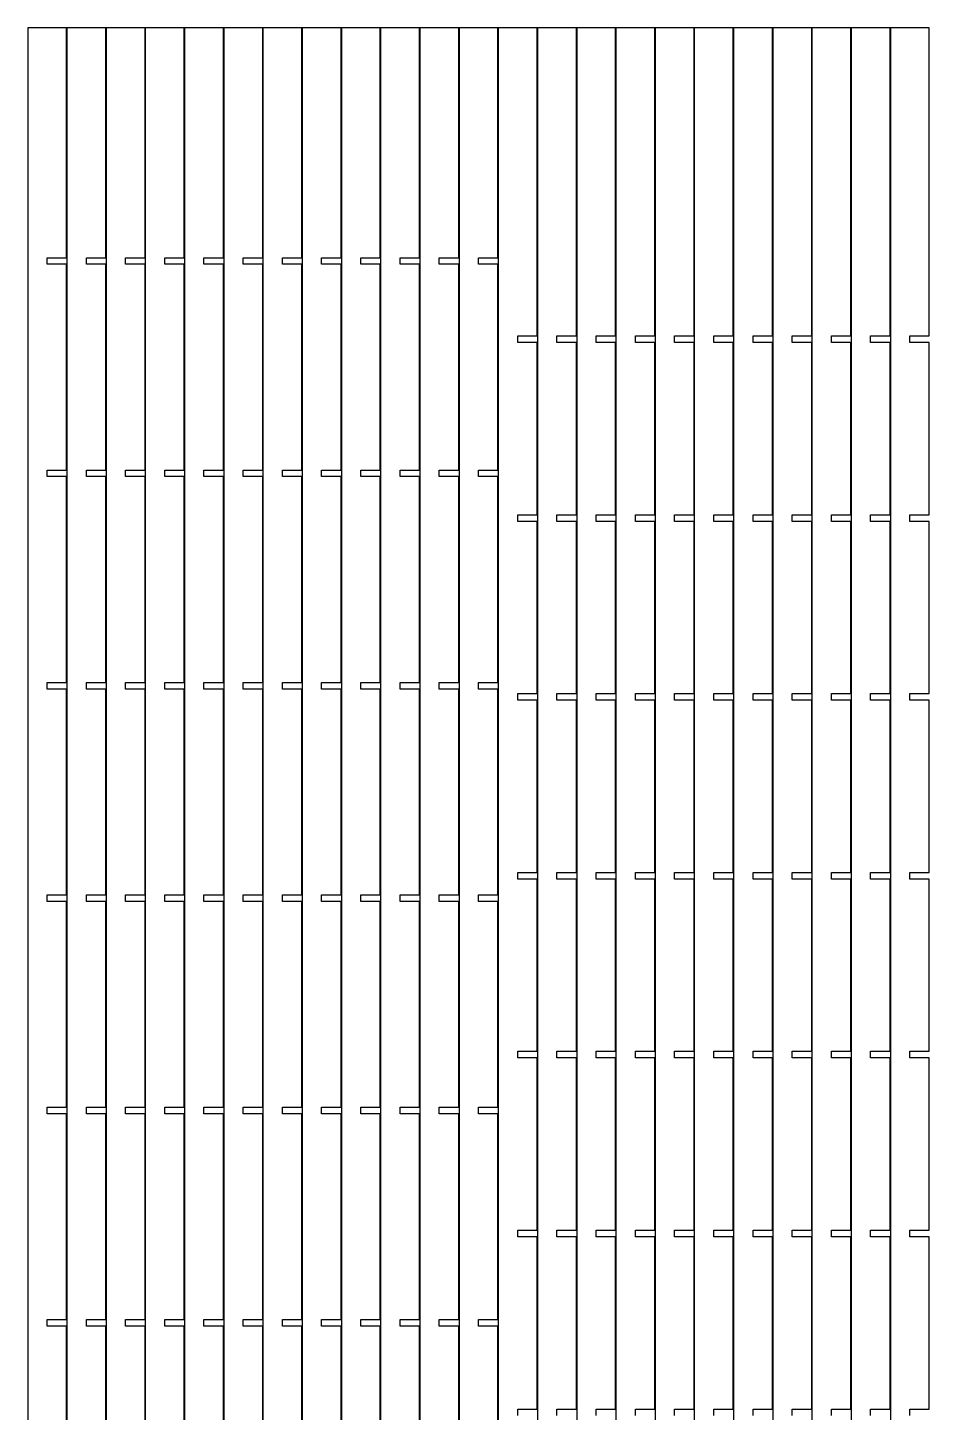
# Model space of a CAD drawing. Header units: millimetres. Extents: x 0 to 1221, y 0 to 920.
# Drawn here: x 920.1 to 1221.3, y 457.6 to 920 of the extents above; entities that cross this region are included whole.
import ezdxf

# ---------------------------------------------------------------- set-up
doc = ezdxf.new("R2010")
doc.units = ezdxf.units.MM

msp = doc.modelspace()

# ---------------------------------------------------------------- linework, layer by layer
at = {"color": 7, "linetype": 'Continuous', "lineweight": 25}
for p, q in [((933.1, 920), (920.1, 920)), ((920.1, 920), (920.1, 55)), ((933.1, 843.2), (933.1, 920)), ((946.2, 920), (933.2, 920)), ((933.2, 920), (933.2, 55)), ((946.2, 843.2), (946.2, 920)), ((959.3, 920), (946.3, 920)), ((946.3, 920), (946.3, 55)), ((959.3, 843.2), (959.3, 920)), ((972.4, 920), (959.4, 920)), ((959.4, 920), (959.4, 55)), ((972.4, 843.2), (972.4, 920)), ((985.5, 920), (972.5, 920)), ((972.5, 920), (972.5, 55)), ((985.5, 843.2), (985.5, 920)), ((998.6, 920), (985.6, 920)), ((985.6, 920), (985.6, 55)), ((998.6, 843.2), (998.6, 920)), ((1011.7, 920), (998.7, 920)), ((998.7, 920), (998.7, 55)), ((1011.7, 843.2), (1011.7, 920)), ((1024.8, 920), (1011.8, 920)), ((1011.8, 920), (1011.8, 55)), ((1024.8, 843.2), (1024.8, 920)), ((1037.9, 920), (1024.9, 920)), ((1024.9, 920), (1024.9, 55)), ((1037.9, 843.2), (1037.9, 920)), ((1051, 920), (1038, 920)), ((1038, 920), (1038, 55)), ((1051, 843.2), (1051, 920)), ((1064.1, 920), (1051.1, 920)), ((1051.1, 920), (1051.1, 55)), ((1064.1, 843.2), (1064.1, 920)), ((1077.2, 920), (1064.2, 920)), ((1064.2, 920), (1064.2, 55)), ((1077.2, 843.2), (1077.2, 920)), ((1077.3, 920), (1077.3, 55)), ((1090.3, 920), (1077.3, 920)), ((1090.3, 817.06), (1090.3, 920)), ((1090.4, 920), (1090.4, 55)), ((1103.4, 920), (1090.4, 920)), ((1103.4, 817.06), (1103.4, 920)), ((1103.5, 920), (1103.5, 55)), ((1116.5, 920), (1103.5, 920)), ((1116.5, 817.06), (1116.5, 920)), ((1116.6, 920), (1116.6, 55)), ((1129.6, 920), (1116.6, 920)), ((1129.6, 817.06), (1129.6, 920)), ((1129.7, 920), (1129.7, 55)), ((1142.7, 920), (1129.7, 920)), ((1142.7, 817.06), (1142.7, 920)), ((1142.8, 920), (1142.8, 55)), ((1155.8, 920), (1142.8, 920)), ((1155.8, 817.06), (1155.8, 920)), ((1155.9, 920), (1155.9, 55)), ((1168.9, 920), (1155.9, 920)), ((1168.9, 817.06), (1168.9, 920)), ((1169, 920), (1169, 55)), ((1182, 920), (1169, 920)), ((1182, 817.06), (1182, 920)), ((1182.1, 920), (1182.1, 55)), ((1195.1, 920), (1182.1, 920)), ((1195.1, 817.06), (1195.1, 920)), ((1195.2, 920), (1195.2, 55)), ((1208.2, 920), (1195.2, 920)), ((1208.2, 817.06), (1208.2, 920)), ((1208.3, 920), (1208.3, 55)), ((1221.3, 920), (1208.3, 920)), ((1221.3, 817.06), (1221.3, 920)), ((926.6, 843.2), (933.1, 843.2)), ((926.6, 841), (926.6, 843.2)), ((939.7, 843.2), (946.2, 843.2)), ((939.7, 841), (939.7, 843.2)), ((952.8, 843.2), (959.3, 843.2)), ((952.8, 841), (952.8, 843.2)), ((965.9, 843.2), (972.4, 843.2)), ((965.9, 841), (965.9, 843.2)), ((979, 843.2), (985.5, 843.2)), ((979, 841), (979, 843.2)), ((992.1, 843.2), (998.6, 843.2)), ((992.1, 841), (992.1, 843.2)), ((1005.2, 843.2), (1011.7, 843.2)), ((1005.2, 841), (1005.2, 843.2)), ((1018.3, 843.2), (1024.8, 843.2)), ((1018.3, 841), (1018.3, 843.2)), ((1031.4, 843.2), (1037.9, 843.2)), ((1031.4, 841), (1031.4, 843.2)), ((1044.5, 843.2), (1051, 843.2)), ((1044.5, 841), (1044.5, 843.2)), ((1057.6, 843.2), (1064.1, 843.2)), ((1057.6, 841), (1057.6, 843.2)), ((1070.7, 843.2), (1077.2, 843.2)), ((1070.7, 841), (1070.7, 843.2)), ((933.1, 841), (926.6, 841)), ((933.1, 772.28), (933.1, 841)), ((946.2, 841), (939.7, 841)), ((946.2, 772.28), (946.2, 841)), ((959.3, 841), (952.8, 841)), ((959.3, 772.28), (959.3, 841)), ((972.4, 841), (965.9, 841)), ((972.4, 772.28), (972.4, 841)), ((985.5, 841), (979, 841)), ((985.5, 772.28), (985.5, 841)), ((998.6, 841), (992.1, 841)), ((998.6, 772.28), (998.6, 841)), ((1011.7, 841), (1005.2, 841)), ((1011.7, 772.28), (1011.7, 841)), ((1024.8, 841), (1018.3, 841)), ((1024.8, 772.28), (1024.8, 841)), ((1037.9, 841), (1031.4, 841)), ((1037.9, 772.28), (1037.9, 841)), ((1051, 841), (1044.5, 841)), ((1051, 772.28), (1051, 841)), ((1064.1, 841), (1057.6, 841)), ((1064.1, 772.28), (1064.1, 841)), ((1077.2, 841), (1070.7, 841)), ((1077.2, 772.28), (1077.2, 841)), ((1083.8, 817.06), (1090.3, 817.06)), ((1083.8, 814.86), (1083.8, 817.06)), ((1090.3, 814.86), (1083.8, 814.86)), ((1090.3, 757.34), (1090.3, 814.86)), ((1096.9, 817.06), (1103.4, 817.06)), ((1096.9, 814.86), (1096.9, 817.06)), ((1103.4, 814.86), (1096.9, 814.86)), ((1103.4, 757.34), (1103.4, 814.86)), ((1110, 817.06), (1116.5, 817.06)), ((1110, 814.86), (1110, 817.06)), ((1116.5, 814.86), (1110, 814.86)), ((1116.5, 757.34), (1116.5, 814.86)), ((1123.1, 817.06), (1129.6, 817.06)), ((1123.1, 814.86), (1123.1, 817.06)), ((1129.6, 814.86), (1123.1, 814.86)), ((1129.6, 757.34), (1129.6, 814.86)), ((1136.2, 817.06), (1142.7, 817.06)), ((1136.2, 814.86), (1136.2, 817.06)), ((1142.7, 814.86), (1136.2, 814.86)), ((1142.7, 757.34), (1142.7, 814.86)), ((1149.3, 817.06), (1155.8, 817.06)), ((1149.3, 814.86), (1149.3, 817.06)), ((1155.8, 814.86), (1149.3, 814.86)), ((1155.8, 757.34), (1155.8, 814.86)), ((1162.4, 817.06), (1168.9, 817.06)), ((1162.4, 814.86), (1162.4, 817.06)), ((1168.9, 814.86), (1162.4, 814.86)), ((1168.9, 757.34), (1168.9, 814.86)), ((1175.5, 817.06), (1182, 817.06)), ((1175.5, 814.86), (1175.5, 817.06)), ((1182, 814.86), (1175.5, 814.86)), ((1182, 757.34), (1182, 814.86)), ((1188.6, 817.06), (1195.1, 817.06)), ((1188.6, 814.86), (1188.6, 817.06)), ((1195.1, 814.86), (1188.6, 814.86)), ((1195.1, 757.34), (1195.1, 814.86)), ((1201.7, 817.06), (1208.2, 817.06)), ((1201.7, 814.86), (1201.7, 817.06)), ((1208.2, 814.86), (1201.7, 814.86)), ((1208.2, 757.34), (1208.2, 814.86)), ((1214.8, 817.06), (1221.3, 817.06)), ((1214.8, 814.86), (1214.8, 817.06)), ((1221.3, 814.86), (1214.8, 814.86)), ((1221.3, 757.34), (1221.3, 814.86)), ((926.6, 772.28), (933.1, 772.28)), ((926.6, 770.08), (926.6, 772.28)), ((939.7, 772.28), (946.2, 772.28)), ((939.7, 770.08), (939.7, 772.28)), ((952.8, 772.28), (959.3, 772.28)), ((952.8, 770.08), (952.8, 772.28)), ((965.9, 772.28), (972.4, 772.28)), ((965.9, 770.08), (965.9, 772.28)), ((979, 772.28), (985.5, 772.28)), ((979, 770.08), (979, 772.28)), ((992.1, 772.28), (998.6, 772.28)), ((992.1, 770.08), (992.1, 772.28)), ((1005.2, 772.28), (1011.7, 772.28)), ((1005.2, 770.08), (1005.2, 772.28)), ((1018.3, 772.28), (1024.8, 772.28)), ((1018.3, 770.08), (1018.3, 772.28)), ((1031.4, 772.28), (1037.9, 772.28)), ((1031.4, 770.08), (1031.4, 772.28)), ((1044.5, 772.28), (1051, 772.28)), ((1044.5, 770.08), (1044.5, 772.28)), ((1057.6, 772.28), (1064.1, 772.28)), ((1057.6, 770.08), (1057.6, 772.28)), ((1070.7, 772.28), (1077.2, 772.28)), ((1070.7, 770.08), (1070.7, 772.28)), ((933.1, 770.08), (926.6, 770.08)), ((933.1, 701.36), (933.1, 770.08)), ((946.2, 770.08), (939.7, 770.08)), ((946.2, 701.36), (946.2, 770.08)), ((959.3, 770.08), (952.8, 770.08)), ((959.3, 701.36), (959.3, 770.08)), ((972.4, 770.08), (965.9, 770.08)), ((972.4, 701.36), (972.4, 770.08)), ((985.5, 770.08), (979, 770.08)), ((985.5, 701.36), (985.5, 770.08)), ((998.6, 770.08), (992.1, 770.08)), ((998.6, 701.36), (998.6, 770.08)), ((1011.7, 770.08), (1005.2, 770.08)), ((1011.7, 701.36), (1011.7, 770.08)), ((1024.8, 770.08), (1018.3, 770.08)), ((1024.8, 701.36), (1024.8, 770.08)), ((1037.9, 770.08), (1031.4, 770.08)), ((1037.9, 701.36), (1037.9, 770.08)), ((1051, 770.08), (1044.5, 770.08)), ((1051, 701.36), (1051, 770.08)), ((1064.1, 770.08), (1057.6, 770.08)), ((1064.1, 701.36), (1064.1, 770.08)), ((1077.2, 770.08), (1070.7, 770.08)), ((1077.2, 701.36), (1077.2, 770.08)), ((1083.8, 757.34), (1090.3, 757.34)), ((1083.8, 755.14), (1083.8, 757.34)), ((1090.3, 755.14), (1083.8, 755.14)), ((1090.3, 697.62), (1090.3, 755.14)), ((1096.9, 757.34), (1103.4, 757.34)), ((1096.9, 755.14), (1096.9, 757.34)), ((1103.4, 755.14), (1096.9, 755.14)), ((1103.4, 697.62), (1103.4, 755.14)), ((1110, 757.34), (1116.5, 757.34)), ((1110, 755.14), (1110, 757.34)), ((1116.5, 755.14), (1110, 755.14)), ((1116.5, 697.62), (1116.5, 755.14)), ((1123.1, 757.34), (1129.6, 757.34)), ((1123.1, 755.14), (1123.1, 757.34)), ((1129.6, 755.14), (1123.1, 755.14)), ((1129.6, 697.62), (1129.6, 755.14)), ((1136.2, 757.34), (1142.7, 757.34)), ((1136.2, 755.14), (1136.2, 757.34)), ((1142.7, 755.14), (1136.2, 755.14)), ((1142.7, 697.62), (1142.7, 755.14)), ((1149.3, 757.34), (1155.8, 757.34)), ((1149.3, 755.14), (1149.3, 757.34)), ((1155.8, 755.14), (1149.3, 755.14)), ((1155.8, 697.62), (1155.8, 755.14)), ((1162.4, 757.34), (1168.9, 757.34)), ((1162.4, 755.14), (1162.4, 757.34)), ((1168.9, 755.14), (1162.4, 755.14)), ((1168.9, 697.62), (1168.9, 755.14)), ((1175.5, 757.34), (1182, 757.34)), ((1175.5, 755.14), (1175.5, 757.34)), ((1182, 755.14), (1175.5, 755.14)), ((1182, 697.62), (1182, 755.14)), ((1188.6, 757.34), (1195.1, 757.34)), ((1188.6, 755.14), (1188.6, 757.34)), ((1195.1, 755.14), (1188.6, 755.14)), ((1195.1, 697.62), (1195.1, 755.14)), ((1201.7, 757.34), (1208.2, 757.34)), ((1201.7, 755.14), (1201.7, 757.34)), ((1208.2, 755.14), (1201.7, 755.14)), ((1208.2, 697.62), (1208.2, 755.14)), ((1214.8, 757.34), (1221.3, 757.34)), ((1214.8, 755.14), (1214.8, 757.34)), ((1221.3, 755.14), (1214.8, 755.14)), ((1221.3, 697.62), (1221.3, 755.14)), ((926.6, 701.36), (933.1, 701.36)), ((926.6, 699.16), (926.6, 701.36)), ((933.1, 699.16), (926.6, 699.16)), ((933.1, 630.44), (933.1, 699.16)), ((939.7, 701.36), (946.2, 701.36)), ((939.7, 699.16), (939.7, 701.36)), ((946.2, 699.16), (939.7, 699.16)), ((946.2, 630.44), (946.2, 699.16)), ((952.8, 701.36), (959.3, 701.36)), ((952.8, 699.16), (952.8, 701.36)), ((959.3, 699.16), (952.8, 699.16)), ((959.3, 630.44), (959.3, 699.16)), ((965.9, 701.36), (972.4, 701.36)), ((965.9, 699.16), (965.9, 701.36)), ((972.4, 699.16), (965.9, 699.16)), ((972.4, 630.44), (972.4, 699.16)), ((979, 701.36), (985.5, 701.36)), ((979, 699.16), (979, 701.36)), ((985.5, 699.16), (979, 699.16)), ((985.5, 630.44), (985.5, 699.16)), ((992.1, 701.36), (998.6, 701.36)), ((992.1, 699.16), (992.1, 701.36)), ((998.6, 699.16), (992.1, 699.16)), ((998.6, 630.44), (998.6, 699.16)), ((1005.2, 701.36), (1011.7, 701.36)), ((1005.2, 699.16), (1005.2, 701.36)), ((1011.7, 699.16), (1005.2, 699.16)), ((1011.7, 630.44), (1011.7, 699.16)), ((1018.3, 701.36), (1024.8, 701.36)), ((1018.3, 699.16), (1018.3, 701.36)), ((1024.8, 699.16), (1018.3, 699.16)), ((1024.8, 630.44), (1024.8, 699.16)), ((1031.4, 701.36), (1037.9, 701.36)), ((1031.4, 699.16), (1031.4, 701.36)), ((1037.9, 699.16), (1031.4, 699.16)), ((1037.9, 630.44), (1037.9, 699.16)), ((1044.5, 701.36), (1051, 701.36)), ((1044.5, 699.16), (1044.5, 701.36)), ((1051, 699.16), (1044.5, 699.16)), ((1051, 630.44), (1051, 699.16)), ((1057.6, 701.36), (1064.1, 701.36)), ((1057.6, 699.16), (1057.6, 701.36)), ((1064.1, 699.16), (1057.6, 699.16)), ((1064.1, 630.44), (1064.1, 699.16)), ((1070.7, 701.36), (1077.2, 701.36)), ((1070.7, 699.16), (1070.7, 701.36)), ((1077.2, 699.16), (1070.7, 699.16)), ((1077.2, 630.44), (1077.2, 699.16)), ((1083.8, 697.62), (1090.3, 697.62)), ((1083.8, 695.42), (1083.8, 697.62)), ((1090.3, 695.42), (1083.8, 695.42)), ((1090.3, 637.9), (1090.3, 695.42)), ((1096.9, 697.62), (1103.4, 697.62)), ((1096.9, 695.42), (1096.9, 697.62)), ((1103.4, 695.42), (1096.9, 695.42)), ((1103.4, 637.9), (1103.4, 695.42)), ((1110, 697.62), (1116.5, 697.62)), ((1110, 695.42), (1110, 697.62)), ((1116.5, 695.42), (1110, 695.42)), ((1116.5, 637.9), (1116.5, 695.42)), ((1123.1, 697.62), (1129.6, 697.62)), ((1123.1, 695.42), (1123.1, 697.62)), ((1129.6, 695.42), (1123.1, 695.42)), ((1129.6, 637.9), (1129.6, 695.42)), ((1136.2, 697.62), (1142.7, 697.62)), ((1136.2, 695.42), (1136.2, 697.62)), ((1142.7, 695.42), (1136.2, 695.42)), ((1142.7, 637.9), (1142.7, 695.42)), ((1149.3, 697.62), (1155.8, 697.62)), ((1149.3, 695.42), (1149.3, 697.62)), ((1155.8, 695.42), (1149.3, 695.42)), ((1155.8, 637.9), (1155.8, 695.42)), ((1162.4, 697.62), (1168.9, 697.62)), ((1162.4, 695.42), (1162.4, 697.62)), ((1168.9, 695.42), (1162.4, 695.42)), ((1168.9, 637.9), (1168.9, 695.42)), ((1175.5, 697.62), (1182, 697.62)), ((1175.5, 695.42), (1175.5, 697.62)), ((1182, 695.42), (1175.5, 695.42)), ((1182, 637.9), (1182, 695.42)), ((1188.6, 697.62), (1195.1, 697.62)), ((1188.6, 695.42), (1188.6, 697.62)), ((1195.1, 695.42), (1188.6, 695.42)), ((1195.1, 637.9), (1195.1, 695.42)), ((1201.7, 697.62), (1208.2, 697.62)), ((1201.7, 695.42), (1201.7, 697.62)), ((1208.2, 695.42), (1201.7, 695.42)), ((1208.2, 637.9), (1208.2, 695.42)), ((1214.8, 697.62), (1221.3, 697.62)), ((1214.8, 695.42), (1214.8, 697.62)), ((1221.3, 695.42), (1214.8, 695.42)), ((1221.3, 637.9), (1221.3, 695.42)), ((1083.8, 637.9), (1090.3, 637.9)), ((1083.8, 635.7), (1083.8, 637.9)), ((1090.3, 635.7), (1083.8, 635.7)), ((1090.3, 578.18), (1090.3, 635.7)), ((1096.9, 637.9), (1103.4, 637.9)), ((1096.9, 635.7), (1096.9, 637.9)), ((1103.4, 635.7), (1096.9, 635.7)), ((1103.4, 578.18), (1103.4, 635.7)), ((1110, 637.9), (1116.5, 637.9)), ((1110, 635.7), (1110, 637.9)), ((1116.5, 635.7), (1110, 635.7)), ((1116.5, 578.18), (1116.5, 635.7)), ((1123.1, 637.9), (1129.6, 637.9)), ((1123.1, 635.7), (1123.1, 637.9)), ((1129.6, 635.7), (1123.1, 635.7)), ((1129.6, 578.18), (1129.6, 635.7)), ((1136.2, 637.9), (1142.7, 637.9)), ((1136.2, 635.7), (1136.2, 637.9)), ((1142.7, 635.7), (1136.2, 635.7)), ((1142.7, 578.18), (1142.7, 635.7)), ((1149.3, 637.9), (1155.8, 637.9)), ((1149.3, 635.7), (1149.3, 637.9)), ((1155.8, 635.7), (1149.3, 635.7)), ((1155.8, 578.18), (1155.8, 635.7)), ((1162.4, 637.9), (1168.9, 637.9)), ((1162.4, 635.7), (1162.4, 637.9)), ((1168.9, 635.7), (1162.4, 635.7)), ((1168.9, 578.18), (1168.9, 635.7)), ((1175.5, 637.9), (1182, 637.9)), ((1175.5, 635.7), (1175.5, 637.9)), ((1182, 635.7), (1175.5, 635.7)), ((1182, 578.18), (1182, 635.7)), ((1188.6, 637.9), (1195.1, 637.9)), ((1188.6, 635.7), (1188.6, 637.9)), ((1195.1, 635.7), (1188.6, 635.7)), ((1195.1, 578.18), (1195.1, 635.7)), ((1201.7, 637.9), (1208.2, 637.9)), ((1201.7, 635.7), (1201.7, 637.9)), ((1208.2, 635.7), (1201.7, 635.7)), ((1208.2, 578.18), (1208.2, 635.7)), ((1214.8, 637.9), (1221.3, 637.9)), ((1214.8, 635.7), (1214.8, 637.9)), ((1221.3, 635.7), (1214.8, 635.7)), ((1221.3, 578.18), (1221.3, 635.7)), ((926.6, 630.44), (933.1, 630.44)), ((926.6, 628.24), (926.6, 630.44)), ((939.7, 630.44), (946.2, 630.44)), ((939.7, 628.24), (939.7, 630.44)), ((952.8, 630.44), (959.3, 630.44)), ((952.8, 628.24), (952.8, 630.44)), ((965.9, 630.44), (972.4, 630.44)), ((965.9, 628.24), (965.9, 630.44)), ((979, 630.44), (985.5, 630.44)), ((979, 628.24), (979, 630.44)), ((992.1, 630.44), (998.6, 630.44)), ((992.1, 628.24), (992.1, 630.44)), ((1005.2, 630.44), (1011.7, 630.44)), ((1005.2, 628.24), (1005.2, 630.44)), ((1018.3, 630.44), (1024.8, 630.44)), ((1018.3, 628.24), (1018.3, 630.44)), ((1031.4, 630.44), (1037.9, 630.44)), ((1031.4, 628.24), (1031.4, 630.44)), ((1044.5, 630.44), (1051, 630.44)), ((1044.5, 628.24), (1044.5, 630.44)), ((1057.6, 630.44), (1064.1, 630.44)), ((1057.6, 628.24), (1057.6, 630.44)), ((1070.7, 630.44), (1077.2, 630.44)), ((1070.7, 628.24), (1070.7, 630.44)), ((933.1, 628.24), (926.6, 628.24)), ((933.1, 559.52), (933.1, 628.24)), ((946.2, 628.24), (939.7, 628.24)), ((946.2, 559.52), (946.2, 628.24)), ((959.3, 628.24), (952.8, 628.24)), ((959.3, 559.52), (959.3, 628.24)), ((972.4, 628.24), (965.9, 628.24)), ((972.4, 559.52), (972.4, 628.24)), ((985.5, 628.24), (979, 628.24)), ((985.5, 559.52), (985.5, 628.24)), ((998.6, 628.24), (992.1, 628.24)), ((998.6, 559.52), (998.6, 628.24)), ((1011.7, 628.24), (1005.2, 628.24)), ((1011.7, 559.52), (1011.7, 628.24)), ((1024.8, 628.24), (1018.3, 628.24)), ((1024.8, 559.52), (1024.8, 628.24)), ((1037.9, 628.24), (1031.4, 628.24)), ((1037.9, 559.52), (1037.9, 628.24)), ((1051, 628.24), (1044.5, 628.24)), ((1051, 559.52), (1051, 628.24)), ((1064.1, 628.24), (1057.6, 628.24)), ((1064.1, 559.52), (1064.1, 628.24)), ((1077.2, 628.24), (1070.7, 628.24)), ((1077.2, 559.52), (1077.2, 628.24)), ((1083.8, 578.18), (1090.3, 578.18)), ((1083.8, 575.98), (1083.8, 578.18)), ((1096.9, 578.18), (1103.4, 578.18)), ((1096.9, 575.98), (1096.9, 578.18)), ((1110, 578.18), (1116.5, 578.18)), ((1110, 575.98), (1110, 578.18)), ((1123.1, 578.18), (1129.6, 578.18)), ((1123.1, 575.98), (1123.1, 578.18)), ((1136.2, 578.18), (1142.7, 578.18)), ((1136.2, 575.98), (1136.2, 578.18)), ((1149.3, 578.18), (1155.8, 578.18)), ((1149.3, 575.98), (1149.3, 578.18)), ((1162.4, 578.18), (1168.9, 578.18)), ((1162.4, 575.98), (1162.4, 578.18)), ((1175.5, 578.18), (1182, 578.18)), ((1175.5, 575.98), (1175.5, 578.18)), ((1188.6, 578.18), (1195.1, 578.18)), ((1188.6, 575.98), (1188.6, 578.18)), ((1201.7, 578.18), (1208.2, 578.18)), ((1201.7, 575.98), (1201.7, 578.18)), ((1214.8, 578.18), (1221.3, 578.18)), ((1214.8, 575.98), (1214.8, 578.18)), ((1090.3, 575.98), (1083.8, 575.98)), ((1090.3, 518.46), (1090.3, 575.98)), ((1103.4, 575.98), (1096.9, 575.98)), ((1103.4, 518.46), (1103.4, 575.98)), ((1116.5, 575.98), (1110, 575.98)), ((1116.5, 518.46), (1116.5, 575.98)), ((1129.6, 575.98), (1123.1, 575.98)), ((1129.6, 518.46), (1129.6, 575.98)), ((1142.7, 575.98), (1136.2, 575.98)), ((1142.7, 518.46), (1142.7, 575.98)), ((1155.8, 575.98), (1149.3, 575.98)), ((1155.8, 518.46), (1155.8, 575.98)), ((1168.9, 575.98), (1162.4, 575.98)), ((1168.9, 518.46), (1168.9, 575.98)), ((1182, 575.98), (1175.5, 575.98)), ((1182, 518.46), (1182, 575.98)), ((1195.1, 575.98), (1188.6, 575.98)), ((1195.1, 518.46), (1195.1, 575.98)), ((1208.2, 575.98), (1201.7, 575.98)), ((1208.2, 518.46), (1208.2, 575.98)), ((1221.3, 575.98), (1214.8, 575.98)), ((1221.3, 518.46), (1221.3, 575.98)), ((926.6, 559.52), (933.1, 559.52)), ((926.6, 557.32), (926.6, 559.52)), ((939.7, 559.52), (946.2, 559.52)), ((939.7, 557.32), (939.7, 559.52)), ((952.8, 559.52), (959.3, 559.52)), ((952.8, 557.32), (952.8, 559.52)), ((965.9, 559.52), (972.4, 559.52)), ((965.9, 557.32), (965.9, 559.52)), ((979, 559.52), (985.5, 559.52)), ((979, 557.32), (979, 559.52)), ((992.1, 559.52), (998.6, 559.52)), ((992.1, 557.32), (992.1, 559.52)), ((1005.2, 559.52), (1011.7, 559.52)), ((1005.2, 557.32), (1005.2, 559.52)), ((1018.3, 559.52), (1024.8, 559.52)), ((1018.3, 557.32), (1018.3, 559.52)), ((1031.4, 559.52), (1037.9, 559.52)), ((1031.4, 557.32), (1031.4, 559.52)), ((1044.5, 559.52), (1051, 559.52)), ((1044.5, 557.32), (1044.5, 559.52)), ((1057.6, 559.52), (1064.1, 559.52)), ((1057.6, 557.32), (1057.6, 559.52)), ((1070.7, 559.52), (1077.2, 559.52)), ((1070.7, 557.32), (1070.7, 559.52)), ((933.1, 557.32), (926.6, 557.32)), ((933.1, 488.6), (933.1, 557.32)), ((946.2, 557.32), (939.7, 557.32)), ((946.2, 488.6), (946.2, 557.32)), ((959.3, 557.32), (952.8, 557.32)), ((959.3, 488.6), (959.3, 557.32)), ((972.4, 557.32), (965.9, 557.32)), ((972.4, 488.6), (972.4, 557.32)), ((985.5, 557.32), (979, 557.32)), ((985.5, 488.6), (985.5, 557.32)), ((998.6, 557.32), (992.1, 557.32)), ((998.6, 488.6), (998.6, 557.32)), ((1011.7, 557.32), (1005.2, 557.32)), ((1011.7, 488.6), (1011.7, 557.32)), ((1024.8, 557.32), (1018.3, 557.32)), ((1024.8, 488.6), (1024.8, 557.32)), ((1037.9, 557.32), (1031.4, 557.32)), ((1037.9, 488.6), (1037.9, 557.32)), ((1051, 557.32), (1044.5, 557.32)), ((1051, 488.6), (1051, 557.32)), ((1064.1, 557.32), (1057.6, 557.32)), ((1064.1, 488.6), (1064.1, 557.32)), ((1077.2, 557.32), (1070.7, 557.32)), ((1077.2, 488.6), (1077.2, 557.32)), ((1083.8, 518.46), (1090.3, 518.46)), ((1083.8, 516.26), (1083.8, 518.46)), ((1096.9, 518.46), (1103.4, 518.46)), ((1096.9, 516.26), (1096.9, 518.46)), ((1110, 518.46), (1116.5, 518.46)), ((1110, 516.26), (1110, 518.46)), ((1123.1, 518.46), (1129.6, 518.46)), ((1123.1, 516.26), (1123.1, 518.46)), ((1136.2, 518.46), (1142.7, 518.46)), ((1136.2, 516.26), (1136.2, 518.46)), ((1149.3, 518.46), (1155.8, 518.46)), ((1149.3, 516.26), (1149.3, 518.46)), ((1162.4, 518.46), (1168.9, 518.46)), ((1162.4, 516.26), (1162.4, 518.46)), ((1175.5, 518.46), (1182, 518.46)), ((1175.5, 516.26), (1175.5, 518.46)), ((1188.6, 518.46), (1195.1, 518.46)), ((1188.6, 516.26), (1188.6, 518.46)), ((1201.7, 518.46), (1208.2, 518.46)), ((1201.7, 516.26), (1201.7, 518.46)), ((1214.8, 518.46), (1221.3, 518.46)), ((1214.8, 516.26), (1214.8, 518.46)), ((1090.3, 516.26), (1083.8, 516.26)), ((1090.3, 458.74), (1090.3, 516.26)), ((1103.4, 516.26), (1096.9, 516.26)), ((1103.4, 458.74), (1103.4, 516.26)), ((1116.5, 516.26), (1110, 516.26)), ((1116.5, 458.74), (1116.5, 516.26)), ((1129.6, 516.26), (1123.1, 516.26)), ((1129.6, 458.74), (1129.6, 516.26)), ((1142.7, 516.26), (1136.2, 516.26)), ((1142.7, 458.74), (1142.7, 516.26)), ((1155.8, 516.26), (1149.3, 516.26)), ((1155.8, 458.74), (1155.8, 516.26)), ((1168.9, 516.26), (1162.4, 516.26)), ((1168.9, 458.74), (1168.9, 516.26)), ((1182, 516.26), (1175.5, 516.26)), ((1182, 458.74), (1182, 516.26)), ((1195.1, 516.26), (1188.6, 516.26)), ((1195.1, 458.74), (1195.1, 516.26)), ((1208.2, 516.26), (1201.7, 516.26)), ((1208.2, 458.74), (1208.2, 516.26)), ((1221.3, 516.26), (1214.8, 516.26)), ((1221.3, 458.74), (1221.3, 516.26)), ((926.6, 488.6), (933.1, 488.6)), ((926.6, 486.4), (926.6, 488.6)), ((933.1, 486.4), (926.6, 486.4)), ((933.1, 417.68), (933.1, 486.4)), ((939.7, 488.6), (946.2, 488.6)), ((939.7, 486.4), (939.7, 488.6)), ((946.2, 486.4), (939.7, 486.4)), ((946.2, 417.68), (946.2, 486.4)), ((952.8, 488.6), (959.3, 488.6)), ((952.8, 486.4), (952.8, 488.6)), ((959.3, 486.4), (952.8, 486.4)), ((959.3, 417.68), (959.3, 486.4)), ((965.9, 488.6), (972.4, 488.6)), ((965.9, 486.4), (965.9, 488.6)), ((972.4, 486.4), (965.9, 486.4)), ((972.4, 417.68), (972.4, 486.4)), ((979, 488.6), (985.5, 488.6)), ((979, 486.4), (979, 488.6)), ((985.5, 486.4), (979, 486.4)), ((985.5, 417.68), (985.5, 486.4)), ((992.1, 488.6), (998.6, 488.6)), ((992.1, 486.4), (992.1, 488.6)), ((998.6, 486.4), (992.1, 486.4)), ((998.6, 417.68), (998.6, 486.4)), ((1005.2, 488.6), (1011.7, 488.6)), ((1005.2, 486.4), (1005.2, 488.6)), ((1011.7, 486.4), (1005.2, 486.4)), ((1011.7, 417.68), (1011.7, 486.4)), ((1018.3, 488.6), (1024.8, 488.6)), ((1018.3, 486.4), (1018.3, 488.6)), ((1024.8, 486.4), (1018.3, 486.4)), ((1024.8, 417.68), (1024.8, 486.4)), ((1031.4, 488.6), (1037.9, 488.6)), ((1031.4, 486.4), (1031.4, 488.6)), ((1037.9, 486.4), (1031.4, 486.4)), ((1037.9, 417.68), (1037.9, 486.4)), ((1044.5, 488.6), (1051, 488.6)), ((1044.5, 486.4), (1044.5, 488.6)), ((1051, 486.4), (1044.5, 486.4)), ((1051, 417.68), (1051, 486.4)), ((1057.6, 488.6), (1064.1, 488.6)), ((1057.6, 486.4), (1057.6, 488.6)), ((1064.1, 486.4), (1057.6, 486.4)), ((1064.1, 417.68), (1064.1, 486.4)), ((1070.7, 488.6), (1077.2, 488.6)), ((1070.7, 486.4), (1070.7, 488.6)), ((1077.2, 486.4), (1070.7, 486.4)), ((1077.2, 417.68), (1077.2, 486.4)), ((1083.8, 458.74), (1090.3, 458.74)), ((1083.8, 456.54), (1083.8, 458.74)), ((1096.9, 458.74), (1103.4, 458.74)), ((1096.9, 456.54), (1096.9, 458.74)), ((1110, 458.74), (1116.5, 458.74)), ((1110, 456.54), (1110, 458.74)), ((1123.1, 458.74), (1129.6, 458.74)), ((1123.1, 456.54), (1123.1, 458.74)), ((1136.2, 458.74), (1142.7, 458.74)), ((1136.2, 456.54), (1136.2, 458.74)), ((1149.3, 458.74), (1155.8, 458.74)), ((1149.3, 456.54), (1149.3, 458.74)), ((1162.4, 458.74), (1168.9, 458.74)), ((1162.4, 456.54), (1162.4, 458.74)), ((1175.5, 458.74), (1182, 458.74)), ((1175.5, 456.54), (1175.5, 458.74)), ((1188.6, 458.74), (1195.1, 458.74)), ((1188.6, 456.54), (1188.6, 458.74)), ((1201.7, 458.74), (1208.2, 458.74)), ((1201.7, 456.54), (1201.7, 458.74)), ((1214.8, 458.74), (1221.3, 458.74)), ((1214.8, 456.54), (1214.8, 458.74))]:
    msp.add_line(p, q, dxfattribs=at)

doc.saveas('drawing.dxf')
